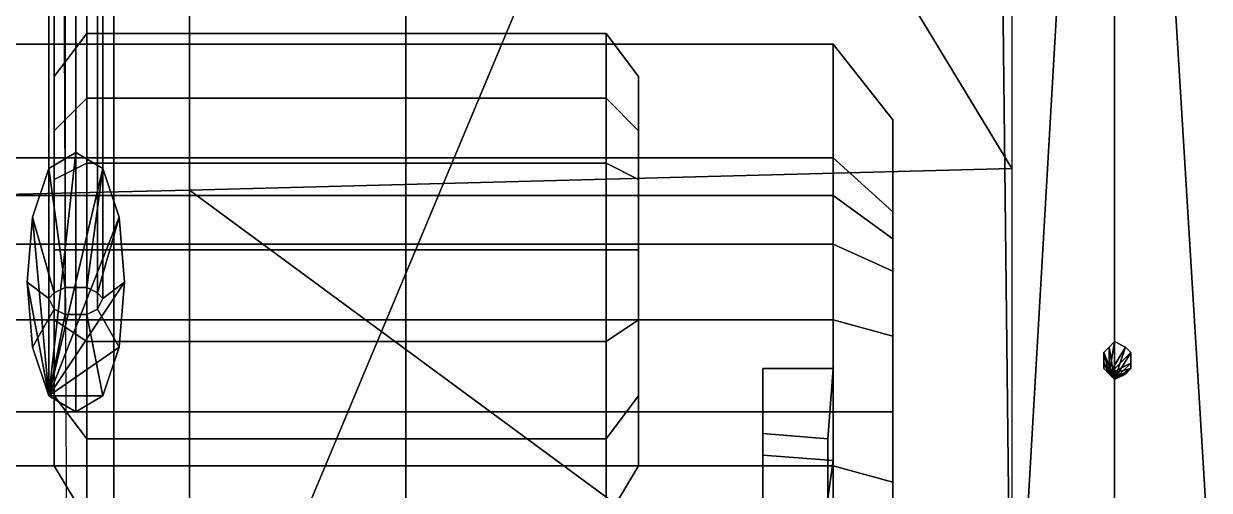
# Model space of a CAD drawing. Extents: x -2750 to 2751, y -1310 to 2918.
# Drawn here: x -201.6 to 17.5, y 55.5 to 141.8 of the extents above; entities that cross this region are included whole.
import ezdxf

# ---------------------------------------------------------------- set-up
doc = ezdxf.new("R2010")
doc.units = 0

msp = doc.modelspace()

# ---------------------------------------------------------------- linework, layer by layer
at = {"layer": '102595', "color": 1}
for points in [[(-190, 116, 290), (-190, 140, 210), (-196, 132, 211), (-196, 113, 287)], [(-190, 140, 210), (-190, 128, 190), (-196, 122, 192), (-196, 132, 211)], [(-94, 116, 290), (-94, 140, 210), (-190, 140, 210), (-190, 116, 290)], [(-94, 140, 210), (-94, 128, 190), (-190, 128, 190), (-190, 140, 210)], [(-88, 113, 287), (-88, 132, 211), (-94, 140, 210), (-94, 116, 290)], [(-88, 132, 211), (-88, 122, 192), (-94, 128, 190), (-94, 140, 210)], [(-231, 117, -87), (-231, 138, 181), (-52, 138, 181), (-52, 117, -87)], [(-231, 138, 181), (-231, 117, 196), (-52, 117, 196), (-52, 138, 181)], [(-52, 117, -87), (-52, 138, 181), (-41, 124, 171), (-41, 107, -84)], [(-52, 138, 181), (-52, 117, 196), (-41, 107, 186), (-41, 124, 171)], [(-196, 100, 292), (-196, 113, 287), (-196, 132, 211), (-196, 100, 292)], [(-196, 100, 292), (-196, 132, 211), (-196, 122, 192), (-196, 100, 292)], [(-88, 73, 292), (-88, 122, 192), (-88, 132, 211), (-88, 73, 292)], [(-88, 73, 292), (-88, 132, 211), (-88, 113, 287), (-88, 73, 292)], [(-190, 128, 190), (-190, 83, 190), (-196, 87, 192), (-196, 122, 192)], [(-94, 128, 190), (-94, 83, 190), (-190, 83, 190), (-190, 128, 190)], [(-88, 122, 192), (-88, 87, 192), (-94, 83, 190), (-94, 128, 190)], [(-41, 70, 185), (-41, 107, -84), (-41, 124, 171), (-41, 70, 185)], [(-41, 70, 185), (-41, 124, 171), (-41, 107, 186), (-41, 70, 185)], [(-196, 100, 292), (-196, 122, 192), (-196, 87, 192), (-196, 100, 292)], [(-88, 73, 292), (-88, 87, 192), (-88, 122, 192), (-88, 73, 292)], [(-231, 110, -149), (-231, 117, -87), (-52, 117, -87), (-52, 110, -149)], [(-231, 117, 196), (-231, 70, 195), (-52, 70, 195), (-52, 117, 196)], [(-52, 110, -149), (-52, 117, -87), (-41, 107, -84), (-41, 102, -144)], [(-52, 117, 196), (-52, 70, 195), (-41, 70, 185), (-41, 107, 186)], [(-190, 100, 295), (-190, 116, 290), (-196, 113, 287), (-196, 100, 292)], [(-94, 100, 295), (-94, 116, 290), (-190, 116, 290), (-190, 100, 295)], [(-88, 100, 292), (-88, 113, 287), (-94, 116, 290), (-94, 100, 295)], [(-88, 73, 292), (-88, 113, 287), (-88, 100, 292), (-88, 73, 292)], [(-231, 5, -149), (-231, 110, -149), (-52, 110, -149), (-52, 5, -149)], [(-52, 5, -149), (-52, 110, -149), (-41, 102, -144), (-41, 18, -144)], [(-41, 70, 185), (-41, 102, -144), (-41, 107, -84), (-41, 70, 185)], [(-41, 70, 185), (-41, 18, -144), (-41, 102, -144), (-41, 70, 185)], [(-190, 65, 295), (-190, 100, 295), (-196, 100, 292), (-196, 73, 292)], [(-196, 100, 292), (-196, 87, 192), (-196, 73, 210), (-196, 100, 292)], [(-196, 100, 292), (-196, 73, 210), (-196, 60, 288), (-196, 100, 292)], [(-196, 100, 292), (-196, 60, 288), (-196, 73, 292), (-196, 100, 292)], [(-94, 65, 295), (-94, 100, 295), (-190, 100, 295), (-190, 65, 295)], [(-88, 73, 292), (-88, 100, 292), (-94, 100, 295), (-94, 65, 295)], [(-190, 83, 190), (-190, 65, 209), (-196, 73, 210), (-196, 87, 192)], [(-88, 87, 192), (-88, 73, 210), (-94, 65, 209), (-94, 83, 190)], [(-88, 73, 292), (-88, 73, 210), (-88, 87, 192), (-88, 73, 292)], [(-94, 83, 190), (-94, 65, 209), (-190, 65, 209), (-190, 83, 190)], [(-190, 65, 209), (-190, 50, 291), (-196, 60, 288), (-196, 73, 210)], [(-190, 50, 291), (-190, 65, 295), (-196, 73, 292), (-196, 60, 288)], [(-88, 73, 210), (-88, 60, 288), (-94, 50, 291), (-94, 65, 209)], [(-88, 60, 288), (-88, 73, 292), (-94, 65, 295), (-94, 50, 291)], [(-88, 73, 292), (-88, 60, 288), (-88, 73, 210), (-88, 73, 292)], [(-231, 70, 195), (-231, 48, 178), (-52, 48, 178), (-52, 70, 195)], [(-52, 70, 195), (-52, 48, 178), (-41, 53, 169), (-41, 70, 185)], [(-41, 70, 185), (-41, 53, 169), (-41, 26, -82), (-41, 70, 185)], [(-41, 70, 185), (-41, 26, -82), (-41, 18, -144), (-41, 70, 185)], [(-94, 65, 209), (-94, 50, 291), (-190, 50, 291), (-190, 65, 209)], [(-94, 50, 291), (-94, 65, 295), (-190, 65, 295), (-190, 50, 291)]]:
    msp.add_3dface(points, dxfattribs=at)
at = {"layer": '105485', "color": 1}
for points in [[(-52, 60, -95), (-52, 101, -100), (-231, 101, -100), (-231, 60, -95)], [(-52, 101, -100), (-52, 87, -202), (-231, 87, -202), (-231, 101, -100)], [(-41, 57, -105), (-41, 96, -111), (-52, 101, -100), (-52, 60, -95)], [(-41, 96, -111), (-41, 84, -193), (-52, 87, -202), (-52, 101, -100)], [(-41, -189, -127), (-41, 84, -193), (-41, 96, -111), (-41, -189, -127)], [(-41, -189, -127), (-41, 96, -111), (-41, 57, -105), (-41, -189, -127)], [(-52, 87, -202), (-52, 47, -195), (-231, 47, -195), (-231, 87, -202)], [(-41, 84, -193), (-41, 47, -185), (-52, 47, -195), (-52, 87, -202)], [(-41, -189, -127), (-41, 47, -185), (-41, 84, -193), (-41, -189, -127)], [(-52, -176, -70), (-52, 60, -95), (-231, 60, -95), (-231, -176, -70)], [(-41, -171, -77), (-41, 57, -105), (-52, 60, -95), (-52, -176, -70)], [(-41, -189, -127), (-41, 57, -105), (-41, -171, -77), (-41, -189, -127)]]:
    msp.add_3dface(points, dxfattribs=at)
at = {"layer": '136037', "color": 1}
for points in [[(-1, 82, 477), (-2, 81, 477), (-2, 81, 485), (-1, 82, 485)], [(-1, 82, 469), (-2, 81, 469), (-2, 81, 477), (-1, 82, 477)], [(0, 76, 485), (-1, 82, 485), (-2, 81, 485), (0, 76, 485)], [(-1, 77, 469), (-2, 81, 469), (-1, 82, 469), (-1, 77, 469)], [(0, 83, 477), (-1, 82, 477), (-1, 82, 485), (0, 83, 485)], [(0, 83, 469), (-1, 82, 469), (-1, 82, 477), (0, 83, 477)], [(0, 76, 485), (0, 83, 485), (-1, 82, 485), (0, 76, 485)], [(-1, 77, 469), (-1, 82, 469), (0, 83, 469), (-1, 77, 469)], [(-1, 77, 469), (0, 83, 469), (2, 82, 469), (-1, 77, 469)], [(-1, 77, 469), (2, 82, 469), (3, 81, 469), (-1, 77, 469)], [(2, 82, 477), (0, 83, 477), (0, 83, 485), (2, 82, 485)], [(2, 82, 469), (0, 83, 469), (0, 83, 477), (2, 82, 477)], [(0, 76, 485), (2, 82, 485), (0, 83, 485), (0, 76, 485)], [(0, 76, 485), (3, 81, 485), (2, 82, 485), (0, 76, 485)], [(3, 81, 477), (2, 82, 477), (2, 82, 485), (3, 81, 485)], [(3, 81, 469), (2, 82, 469), (2, 82, 477), (3, 81, 477)], [(-2, 81, 477), (-2, 79, 477), (-2, 79, 485), (-2, 81, 485)], [(-2, 81, 469), (-2, 79, 469), (-2, 79, 477), (-2, 81, 477)], [(0, 76, 485), (-2, 81, 485), (-2, 79, 485), (0, 76, 485)], [(-1, 77, 469), (-2, 79, 469), (-2, 81, 469), (-1, 77, 469)], [(-2, 79, 477), (-2, 78, 477), (-2, 78, 485), (-2, 79, 485)], [(-2, 79, 469), (-2, 78, 469), (-2, 78, 477), (-2, 79, 477)], [(0, 76, 485), (-2, 79, 485), (-2, 78, 485), (0, 76, 485)], [(-1, 77, 469), (-2, 78, 469), (-2, 79, 469), (-1, 77, 469)], [(-1, 77, 469), (3, 81, 469), (3, 79, 469), (-1, 77, 469)], [(-1, 77, 469), (3, 79, 469), (3, 78, 469), (-1, 77, 469)], [(0, 76, 485), (3, 79, 485), (3, 81, 485), (0, 76, 485)], [(0, 76, 485), (3, 78, 485), (3, 79, 485), (0, 76, 485)], [(3, 79, 477), (3, 81, 477), (3, 81, 485), (3, 79, 485)], [(3, 79, 469), (3, 81, 469), (3, 81, 477), (3, 79, 477)], [(3, 78, 477), (3, 79, 477), (3, 79, 485), (3, 78, 485)], [(3, 78, 469), (3, 79, 469), (3, 79, 477), (3, 78, 477)], [(-2, 78, 477), (-1, 77, 477), (-1, 77, 485), (-2, 78, 485)], [(-2, 78, 469), (-1, 77, 469), (-1, 77, 477), (-2, 78, 477)], [(0, 76, 485), (-2, 78, 485), (-1, 77, 485), (0, 76, 485)], [(-1, 77, 469), (3, 78, 469), (2, 77, 469), (-1, 77, 469)], [(-1, 77, 477), (0, 76, 477), (0, 76, 485), (-1, 77, 485)], [(-1, 77, 469), (0, 76, 469), (0, 76, 477), (-1, 77, 477)], [(-1, 77, 469), (2, 77, 469), (0, 76, 469), (-1, 77, 469)], [(0, 76, 485), (2, 77, 485), (3, 78, 485), (0, 76, 485)], [(0, 76, 477), (2, 77, 477), (2, 77, 485), (0, 76, 485)], [(0, 76, 469), (2, 77, 469), (2, 77, 477), (0, 76, 477)], [(2, 77, 477), (3, 78, 477), (3, 78, 485), (2, 77, 485)], [(2, 77, 469), (3, 78, 469), (3, 78, 477), (2, 77, 477)]]:
    msp.add_3dface(points, dxfattribs=at)
at = {"layer": '137099'}
for p, q in [((0, 2481, 892), (0, 77, 482)), ((0, 77, 482), (0, 2481, 892)), ((0, 2481, 891), (0, 77, 482)), ((0, 77, 482), (0, 2481, 892)), ((0, 2481, 891), (0, 77, 482)), ((0, 77, 482), (0, 2481, 891)), ((0, 2481, 891), (0, 77, 482)), ((0, 77, 482), (0, 2481, 891)), ((0, 2481, 891), (0, 77, 482)), ((0, 77, 482), (0, 2481, 891)), ((0, 2481, 891), (0, 77, 482)), ((0, 77, 482), (0, 2481, 891)), ((0, 2481, 891), (0, 77, 482)), ((0, 77, 482), (0, 2481, 891)), ((0, 2481, 891), (0, 77, 482)), ((0, 77, 482), (0, 2481, 891)), ((0, 2481, 891), (0, 77, 482)), ((0, 77, 482), (0, 2481, 891)), ((0, 2481, 891), (0, 77, 482)), ((0, 77, 482), (0, 2481, 891)), ((0, 2481, 892), (0, 77, 482)), ((0, 77, 482), (0, 2481, 891)), ((0, 2481, 892), (0, 77, 482)), ((0, 77, 482), (0, 2481, 892)), ((0, 77, 482), (0, 77, 482)), ((0, 77, 482), (0, 77, 482)), ((0, 77, 482), (0, 77, 482)), ((0, 77, 482), (0, 77, 482)), ((0, 77, 482), (0, 77, 482)), ((0, 77, 482), (0, 77, 482)), ((0, 77, 482), (0, 77, 482)), ((0, 77, 482), (0, 77, 482)), ((0, 77, 482), (0, 77, 482)), ((0, 77, 482), (0, 77, 482)), ((0, 77, 482), (0, 77, 482)), ((0, 77, 482), (0, 77, 482)), ((0, 77, 482), (0, 77, 482)), ((0, 77, 482), (0, 77, 482)), ((0, 77, 482), (0, 77, 482)), ((0, 77, 482), (0, 77, 482)), ((0, 77, 482), (0, 77, 482)), ((0, 77, 482), (0, 77, 482)), ((0, 77, 482), (0, 77, 482)), ((0, 77, 482), (0, 77, 482)), ((0, 77, 482), (0, 77, 482)), ((0, 77, 482), (0, 77, 482)), ((0, 77, 482), (0, 77, 482)), ((0, 77, 482), (0, 77, 482))]:
    msp.add_line(p, q, dxfattribs=at)
at = {"layer": '148381', "color": 1}
for points in [[(-197, 775, 316), (-193, -123, 460), (194, -123, 460), (198, 775, 316)], [(-282, 42, 365), (-272, 536, 329), (273, 536, 329), (283, 42, 365)]]:
    msp.add_3dface(points, dxfattribs=at)
at = {"layer": '192891', "color": 1}
for points in [[(-236, 219, 419), (-185, 219, 443), (-185, 53, 457), (-236, 53, 433)], [(-131, 219, -240), (-209, 219, -210), (-209, 53, -212), (-131, 53, -236)], [(-185, 219, 443), (0, 219, 447), (0, 53, 461), (-185, 53, 457)], [(0, 219, -245), (-131, 219, -240), (-131, 53, -236), (0, 53, -242)], [(0, 219, 447), (185, 219, 443), (185, 53, 457), (0, 53, 461)], [(132, 219, -240), (0, 219, -245), (0, 53, -242), (132, 53, -236)]]:
    msp.add_3dface(points, dxfattribs=at)
at = {"layer": '256049', "color": 1}
for points in [[(-194, 93, 488), (-196, 92, 488), (-196, 252, 665), (-194, 253, 665)], [(-192, 93, 488), (-194, 93, 488), (-194, 253, 665), (-192, 253, 665)], [(-190, 93, 488), (-192, 93, 488), (-192, 253, 665), (-190, 253, 665)], [(-188, 92, 488), (-190, 93, 488), (-190, 253, 665), (-188, 252, 665)], [(-196, 92, 488), (-197, 91, 488), (-197, 250, 665), (-196, 252, 665)], [(-197, 91, 488), (-196, 89, 488), (-196, 249, 665), (-197, 250, 665)], [(-187, 91, 488), (-188, 92, 488), (-188, 252, 665), (-187, 250, 665)], [(-188, 89, 488), (-187, 91, 488), (-187, 250, 665), (-188, 249, 665)], [(-196, 89, 488), (-194, 88, 488), (-194, 248, 665), (-196, 249, 665)], [(-194, 88, 488), (-192, 88, 488), (-192, 248, 665), (-194, 248, 665)], [(-192, 88, 488), (-190, 88, 488), (-190, 248, 665), (-192, 248, 665)], [(-190, 88, 488), (-188, 89, 488), (-188, 249, 665), (-190, 248, 665)], [(-192, 118, 468), (-197, 115, 468), (-194, 93, 488), (-192, 93, 488)], [(-197, 73, 468), (-197, 115, 468), (-192, 118, 468), (-197, 73, 468)], [(-197, 73, 468), (-192, 118, 468), (-187, 115, 468), (-197, 73, 468)], [(-187, 115, 468), (-192, 118, 468), (-192, 93, 488), (-190, 93, 488)], [(-197, 115, 468), (-200, 106, 468), (-196, 92, 488), (-194, 93, 488)], [(-197, 73, 468), (-200, 106, 468), (-197, 115, 468), (-197, 73, 468)], [(-197, 73, 468), (-187, 115, 468), (-184, 106, 468), (-197, 73, 468)], [(-184, 106, 468), (-187, 115, 468), (-190, 93, 488), (-188, 92, 488)], [(-200, 106, 468), (-201, 94, 468), (-197, 91, 488), (-196, 92, 488)], [(-197, 73, 468), (-201, 94, 468), (-200, 106, 468), (-197, 73, 468)], [(-197, 73, 468), (-184, 106, 468), (-183, 94, 468), (-197, 73, 468)], [(-183, 94, 468), (-184, 106, 468), (-188, 92, 488), (-187, 91, 488)], [(-201, 94, 468), (-200, 82, 468), (-196, 89, 488), (-197, 91, 488)], [(-197, 73, 468), (-200, 82, 468), (-201, 94, 468), (-197, 73, 468)], [(-197, 73, 468), (-183, 94, 468), (-184, 82, 468), (-197, 73, 468)], [(-184, 82, 468), (-183, 94, 468), (-187, 91, 488), (-188, 89, 488)], [(-200, 82, 468), (-197, 73, 468), (-194, 88, 488), (-196, 89, 488)], [(-197, 73, 468), (-192, 70, 468), (-192, 88, 488), (-194, 88, 488)], [(-192, 70, 468), (-187, 73, 468), (-190, 88, 488), (-192, 88, 488)], [(-187, 73, 468), (-184, 82, 468), (-188, 89, 488), (-190, 88, 488)], [(-197, 73, 468), (-184, 82, 468), (-187, 73, 468), (-197, 73, 468)], [(-197, 73, 468), (-187, 73, 468), (-192, 70, 468), (-197, 73, 468)]]:
    msp.add_3dface(points, dxfattribs=at)
at = {"layer": '42331', "color": 1}
for points in [[(-342, 107, 378), (-342, 358, 362), (-171, 366, 357), (-171, 111, 374)], [(-342, -1, 485), (-171, 0, 483), (-171, 366, 451), (-342, -1, 485)], [(-342, 358, 448), (-342, -1, 485), (-171, 366, 451), (-342, 358, 448)], [(-171, 366, 357), (-19, 354, 352), (-19, 115, 369), (-171, 366, 357)], [(-171, 111, 374), (-171, 366, 357), (-19, 115, 369), (-171, 111, 374)], [(-171, 366, 451), (-171, 0, 483), (-23, 354, 438), (-171, 366, 451)], [(-171, 0, 483), (-19, 1, 481), (-23, 354, 438), (-171, 0, 483)], [(0, 329, 442), (-23, 354, 438), (-19, 1, 481), (0, 329, 442)], [(20, 1, 481), (24, 354, 438), (0, 329, 442), (20, 1, 481)], [(0, 329, 442), (-19, 1, 481), (20, 1, 481), (0, 329, 442)], [(-171, 111, 374), (-19, 115, 369), (-19, -1, 381), (-171, 111, 374)], [(-342, -5, 390), (-342, 107, 378), (-171, 111, 374), (-171, -3, 385)], [(-171, -3, 385), (-171, 111, 374), (-19, -1, 381), (-171, -3, 385)]]:
    msp.add_3dface(points, dxfattribs=at)
at = {"layer": '92069', "color": 1}
for points in [[(-52, 61, -240), (-65, 62, -240), (-65, 78, -173), (-52, 78, -173)], [(-65, 62, -240), (-65, 54, -230), (-65, 66, -172), (-65, 78, -173)], [(-65, 66, -172), (-53, 65, -172), (-52, 78, -173), (-65, 78, -173)], [(-53, 54, -230), (-52, 61, -240), (-52, 78, -173), (-53, 65, -172)], [(-65, 54, -230), (-53, 54, -230), (-53, 65, -172), (-65, 66, -172)], [(-52, -154, -239), (-65, -154, -239), (-65, 62, -240), (-52, 61, -240)], [(-65, -154, -239), (-65, -147, -229), (-65, 54, -230), (-65, 62, -240)], [(-53, -146, -229), (-52, -154, -239), (-52, 61, -240), (-53, 54, -230)]]:
    msp.add_3dface(points, dxfattribs=at)

doc.saveas('drawing.dxf')
